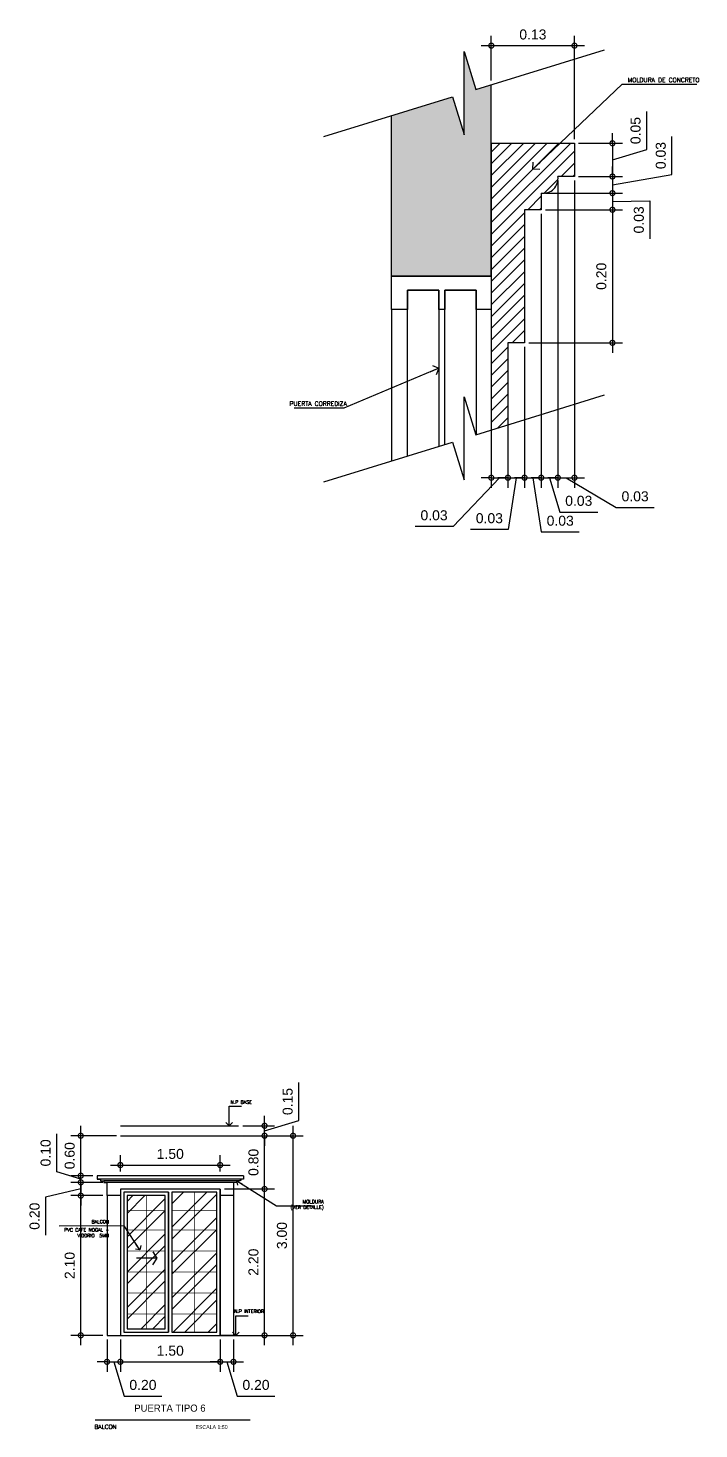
# Model space of a CAD drawing. Header units: inches. Extents: x -370 to 18, y -197 to 199.
# Drawn here: x -218.61 to -208.53, y 52.7 to 73.76 of the extents above; entities that cross this region are included whole.
import ezdxf

# ---------------------------------------------------------------- set-up
doc = ezdxf.new("R2010")
doc.units = ezdxf.units.IN
doc.header["$MEASUREMENT"] = 0
doc.header["$PDMODE"] = 34
doc.header["$PDSIZE"] = 0.2
doc.linetypes.add('DASHED2', pattern=[0.375, 0.25, -0.125])
for name, color, linetype in [('CAJETIN', 5, 'DASHED2'), ('MUEBLES', 7, 'Continuous'), ('Textos', 2, 'Continuous'), ('ventanas', 1, 'Continuous')]:
    doc.layers.add(name, color=color, linetype=linetype)
doc.styles.add('ARIAL', font='arial.ttf', dxfattribs={"height": 0.14})
doc.styles.add('ML', font='ARIALN.TTF')
doc.styles.add('NT_25', font='romans.shx', dxfattribs={"height": 0.0509})
doc.styles.get("Standard").update_dxf_attribs({"font": 'arial.ttf'})
doc.dimstyles.new('DD_20 G', dxfattribs={"dimtxt": 0.08, "dimasz": 0.1, "dimexe": 0.08, "dimexo": 0.04, "dimgap": 0.02, "dimtad": 1, "dimzin": 0, "dimdsep": 46, "dimtxsty": 'ML', "dimblk": 'DOTSMALL', "dimcen": 0.09, "dimdle": 0.08, "dimclrd": 1, "dimclre": 1, "dimclrt": 2, "dimadec": 0, "dimazin": 0, "dimtfac": 1, "dimtofl": 0, "dimtmove": 2, "dimatfit": 3, "dimldrblk": 'OPEN90', "dimfxl": 1, "dimtolj": 1, "dimtzin": 0, "dimarcsym": 0})
doc.dimstyles.new('E100', dxfattribs={"dimtxt": 0.15, "dimasz": 0.15, "dimexe": 0.15, "dimexo": 0.0625, "dimgap": 0.09, "dimtad": 1, "dimzin": 0, "dimdsep": 46, "dimtxsty": 'Standard', "dimblk": 'DOTSMALL', "dimcen": 0.09, "dimdle": 0.15, "dimclrd": 1, "dimclre": 1, "dimclrt": 2, "dimazin": 0, "dimtfac": 1, "dimtofl": 0, "dimtmove": 1, "dimatfit": 1, "dimldrblk": 'OPEN90', "dimfxl": 1, "dimtolj": 1, "dimtzin": 0, "dimarcsym": 0})
pattern_1 = [(45, (-5.07422, -0.17606), (-0.26516504, 0.26516504), []), (45, (-4.89745, -0.17606), (-0.26516504, 0.26516504), [])]

# ---------------------------------------------------------------- blocks, each defined once
blk = doc.blocks.new('_DotSmall')
at = {"color": 0, "linetype": 'ByBlock', "const_width": 0.5}
blk.add_lwpolyline([(-0.0625, 0, 1), (0.0625, 0, 1)], format="xyb", close=True, dxfattribs=at)
blk = doc.blocks.new('*D360')
at = {"color": 1, "lineweight": -2, "transparency": 16777216}
for p, q in [((-215.057, 53.961), (-215.057, 56.461)), ((-215.661, 56.311), (-214.907, 56.311)), ((-215.461, 54.111), (-214.907, 54.111))]:
    blk.add_line(p, q, dxfattribs=at)
at = {"layer": 'DEFPOINTS', "color": 0, "transparency": 16777216}
for p in [(-215.724, 56.311), (-215.057, 56.311), (-215.524, 54.111)]:
    blk.add_point(p, dxfattribs=at)
at = {"color": 1, "lineweight": -2, "transparency": 16777216, "xscale": 0.15, "yscale": 0.15, "zscale": 0.15}
for p, rotation in [((-215.057, 56.311), 90), ((-215.057, 54.111), 270)]:
    blk.add_blockref('_DotSmall', p, dxfattribs=dict(at, rotation=rotation))
at = {"color": 2, "transparency": 16777216, "insert": (-215.223, 55.211), "char_height": 0.15, "attachment_point": 5, "rotation": 90}
blk.add_mtext('\\A1;2.20', dxfattribs=at)
blk = doc.blocks.new('_Open90')
at = {"color": 0, "linetype": 'ByBlock', "lineweight": -2}
for p, q in [((0, 0), (-1, 0)), ((-0.5, 0.5), (0, 0)), ((0, 0), (-0.5, -0.5))]:
    blk.add_line(p, q, dxfattribs=at)
blk = doc.blocks.new('*D361')
at = {"color": 1, "lineweight": -2, "transparency": 16777216}
for p, q in [((-215.385, 57.111), (-214.907, 57.111)), ((-215.057, 56.161), (-215.057, 57.261)), ((-215.661, 56.311), (-214.907, 56.311))]:
    blk.add_line(p, q, dxfattribs=at)
at = {"layer": 'DEFPOINTS', "color": 0, "transparency": 16777216}
for p in [(-215.448, 57.111), (-215.057, 57.111), (-215.724, 56.311)]:
    blk.add_point(p, dxfattribs=at)
at = {"color": 1, "lineweight": -2, "transparency": 16777216, "xscale": 0.15, "yscale": 0.15, "zscale": 0.15}
for p, rotation in [((-215.057, 57.111), 90), ((-215.057, 56.311), 270)]:
    blk.add_blockref('_DotSmall', p, dxfattribs=dict(at, rotation=rotation))
at = {"color": 2, "transparency": 16777216, "insert": (-215.223, 56.711), "char_height": 0.15, "attachment_point": 5, "rotation": 90}
blk.add_mtext('\\A1;0.80', dxfattribs=at)
blk = doc.blocks.new('*D362')
at = {"color": 1, "lineweight": -2, "transparency": 16777216}
for p, q in [((-214.542, 57.34), (-214.542, 57.911)), ((-215.057, 57.261), (-215.057, 57.411)), ((-215.057, 57.186), (-214.542, 57.34)), ((-215.385, 57.261), (-214.907, 57.261)), ((-215.385, 57.111), (-214.907, 57.111)), ((-215.057, 57.111), (-215.057, 57.261)), ((-215.057, 57.111), (-215.057, 56.961))]:
    blk.add_line(p, q, dxfattribs=at)
at = {"layer": 'DEFPOINTS', "color": 0, "transparency": 16777216}
for p in [(-215.448, 57.261), (-215.448, 57.111), (-215.057, 57.261)]:
    blk.add_point(p, dxfattribs=at)
at = {"color": 1, "lineweight": -2, "transparency": 16777216, "xscale": 0.15, "yscale": 0.15, "zscale": 0.15}
for p, rotation in [((-215.057, 57.261), 270), ((-215.057, 57.111), 90)]:
    blk.add_blockref('_DotSmall', p, dxfattribs=dict(at, rotation=rotation))
at = {"color": 2, "transparency": 16777216, "insert": (-214.709, 57.626), "char_height": 0.15, "attachment_point": 5, "rotation": 90}
blk.add_mtext('\\A1;0.15', dxfattribs=at)
blk = doc.blocks.new('*D363')
at = {"color": 1, "lineweight": -2, "transparency": 16777216}
for p, q in [((-215.661, 57.111), (-214.478, 57.111)), ((-214.628, 53.961), (-214.628, 57.261)), ((-215.661, 54.111), (-214.478, 54.111))]:
    blk.add_line(p, q, dxfattribs=at)
at = {"layer": 'DEFPOINTS', "color": 0, "transparency": 16777216}
for p in [(-215.724, 57.111), (-214.628, 57.111), (-215.724, 54.111)]:
    blk.add_point(p, dxfattribs=at)
at = {"color": 1, "lineweight": -2, "transparency": 16777216, "xscale": 0.15, "yscale": 0.15, "zscale": 0.15}
for p, rotation in [((-214.628, 57.111), 90), ((-214.628, 54.111), 270)]:
    blk.add_blockref('_DotSmall', p, dxfattribs=dict(at, rotation=rotation))
at = {"color": 2, "transparency": 16777216, "insert": (-214.795, 55.611), "char_height": 0.15, "attachment_point": 5, "rotation": 90}
blk.add_mtext('\\A1;3.00', dxfattribs=at)
blk = doc.blocks.new('*D364')
at = {"color": 1, "lineweight": -2, "transparency": 16777216}
for p, q in [((-217.819, 53.961), (-217.819, 56.361)), ((-217.486, 56.211), (-217.969, 56.211)), ((-217.486, 54.111), (-217.969, 54.111))]:
    blk.add_line(p, q, dxfattribs=at)
at = {"layer": 'DEFPOINTS', "color": 0, "transparency": 16777216}
for p in [(-217.819, 56.211), (-217.424, 56.211), (-217.424, 54.111)]:
    blk.add_point(p, dxfattribs=at)
at = {"color": 1, "lineweight": -2, "transparency": 16777216, "xscale": 0.15, "yscale": 0.15, "zscale": 0.15}
for p, rotation in [((-217.819, 56.211), 90), ((-217.819, 54.111), 270)]:
    blk.add_blockref('_DotSmall', p, dxfattribs=dict(at, rotation=rotation))
at = {"color": 2, "transparency": 16777216, "insert": (-217.985, 55.161), "char_height": 0.15, "attachment_point": 5, "rotation": 90}
blk.add_mtext('\\A1;2.10', dxfattribs=at)
blk = doc.blocks.new('*D365')
at = {"color": 1, "lineweight": -2, "transparency": 16777216}
for p, q in [((-217.819, 56.411), (-217.819, 56.561)), ((-217.819, 56.311), (-218.347, 56.187)), ((-217.486, 56.411), (-217.969, 56.411)), ((-217.819, 56.211), (-217.819, 56.411)), ((-218.347, 56.187), (-218.347, 55.618)), ((-217.486, 56.211), (-217.969, 56.211)), ((-217.819, 56.211), (-217.819, 56.061))]:
    blk.add_line(p, q, dxfattribs=at)
at = {"layer": 'DEFPOINTS', "color": 0, "transparency": 16777216}
for p in [(-217.819, 56.411), (-217.424, 56.411), (-217.424, 56.211)]:
    blk.add_point(p, dxfattribs=at)
at = {"color": 1, "lineweight": -2, "transparency": 16777216, "xscale": 0.15, "yscale": 0.15, "zscale": 0.15}
for p, rotation in [((-217.819, 56.411), 270), ((-217.819, 56.211), 90)]:
    blk.add_blockref('_DotSmall', p, dxfattribs=dict(at, rotation=rotation))
at = {"color": 2, "transparency": 16777216, "insert": (-218.513, 55.902), "char_height": 0.15, "attachment_point": 5, "rotation": 90}
blk.add_mtext('\\A1;0.20', dxfattribs=at)
blk = doc.blocks.new('*D366')
at = {"color": 1, "lineweight": -2, "transparency": 16777216}
for p, q in [((-218.18, 56.569), (-218.18, 57.138)), ((-217.819, 56.511), (-217.819, 56.661)), ((-217.819, 56.461), (-218.18, 56.569)), ((-217.636, 56.511), (-217.969, 56.511)), ((-217.819, 56.411), (-217.819, 56.511)), ((-217.486, 56.411), (-217.969, 56.411)), ((-217.819, 56.411), (-217.819, 56.261))]:
    blk.add_line(p, q, dxfattribs=at)
at = {"layer": 'DEFPOINTS', "color": 0, "transparency": 16777216}
for p in [(-217.819, 56.511), (-217.574, 56.511), (-217.424, 56.411)]:
    blk.add_point(p, dxfattribs=at)
at = {"color": 1, "lineweight": -2, "transparency": 16777216, "xscale": 0.15, "yscale": 0.15, "zscale": 0.15}
for p, rotation in [((-217.819, 56.511), 270), ((-217.819, 56.411), 90)]:
    blk.add_blockref('_DotSmall', p, dxfattribs=dict(at, rotation=rotation))
at = {"color": 2, "transparency": 16777216, "insert": (-218.347, 56.854), "char_height": 0.15, "attachment_point": 5, "rotation": 90}
blk.add_mtext('\\A1;0.10', dxfattribs=at)
blk = doc.blocks.new('*D367')
at = {"color": 1, "lineweight": -2, "transparency": 16777216}
for p, q in [((-217.284, 57.111), (-217.969, 57.111)), ((-217.819, 56.361), (-217.819, 57.261)), ((-217.636, 56.511), (-217.969, 56.511))]:
    blk.add_line(p, q, dxfattribs=at)
at = {"layer": 'DEFPOINTS', "color": 0, "transparency": 16777216}
for p in [(-217.819, 57.111), (-217.222, 57.111), (-217.574, 56.511)]:
    blk.add_point(p, dxfattribs=at)
at = {"color": 1, "lineweight": -2, "transparency": 16777216, "xscale": 0.15, "yscale": 0.15, "zscale": 0.15}
for p, rotation in [((-217.819, 57.111), 90), ((-217.819, 56.511), 270)]:
    blk.add_blockref('_DotSmall', p, dxfattribs=dict(at, rotation=rotation))
at = {"color": 2, "transparency": 16777216, "insert": (-217.985, 56.811), "char_height": 0.15, "attachment_point": 5, "rotation": 90}
blk.add_mtext('\\A1;0.60', dxfattribs=at)
blk = doc.blocks.new('*D370')
at = {"color": 1, "lineweight": -2, "transparency": 16777216}
for p, q in [((-217.424, 54.048), (-217.424, 53.563)), ((-217.224, 54.048), (-217.224, 53.563)), ((-217.424, 53.713), (-217.574, 53.713)), ((-217.424, 53.713), (-217.224, 53.713)), ((-217.324, 53.713), (-217.169, 53.198)), ((-217.224, 53.713), (-217.074, 53.713)), ((-217.169, 53.198), (-216.6, 53.198))]:
    blk.add_line(p, q, dxfattribs=at)
at = {"layer": 'DEFPOINTS', "color": 0, "transparency": 16777216}
for p in [(-217.424, 54.111), (-217.224, 54.111), (-217.224, 53.713)]:
    blk.add_point(p, dxfattribs=at)
at = {"color": 1, "lineweight": -2, "transparency": 16777216, "xscale": 0.15, "yscale": 0.15, "zscale": 0.15}
blk.add_blockref('_DotSmall', (-217.424, 53.713), dxfattribs=at)
at = {"color": 1, "lineweight": -2, "transparency": 16777216, "xscale": 0.15, "yscale": 0.15, "zscale": 0.15, "rotation": 180}
blk.add_blockref('_DotSmall', (-217.224, 53.713), dxfattribs=at)
at = {"color": 2, "transparency": 16777216, "insert": (-216.885, 53.365), "char_height": 0.15, "attachment_point": 5}
blk.add_mtext('\\A1;0.20', dxfattribs=at)
blk = doc.blocks.new('*D371')
at = {"color": 1, "lineweight": -2, "transparency": 16777216}
for p, q in [((-217.224, 54.048), (-217.224, 53.563)), ((-215.724, 54.048), (-215.724, 53.563)), ((-217.374, 53.713), (-215.574, 53.713))]:
    blk.add_line(p, q, dxfattribs=at)
at = {"layer": 'DEFPOINTS', "color": 0, "transparency": 16777216}
for p in [(-217.224, 54.111), (-215.724, 54.111), (-215.724, 53.713)]:
    blk.add_point(p, dxfattribs=at)
at = {"color": 1, "lineweight": -2, "transparency": 16777216, "xscale": 0.15, "yscale": 0.15, "zscale": 0.15, "rotation": 180}
blk.add_blockref('_DotSmall', (-217.224, 53.713), dxfattribs=at)
at = {"color": 1, "lineweight": -2, "transparency": 16777216, "xscale": 0.15, "yscale": 0.15, "zscale": 0.15}
blk.add_blockref('_DotSmall', (-215.724, 53.713), dxfattribs=at)
at = {"color": 2, "transparency": 16777216, "insert": (-216.474, 53.879), "char_height": 0.15, "attachment_point": 5}
blk.add_mtext('\\A1;1.50', dxfattribs=at)
blk = doc.blocks.new('*D372')
at = {"color": 1, "lineweight": -2, "transparency": 16777216}
for p, q in [((-215.724, 54.048), (-215.724, 53.563)), ((-215.524, 54.048), (-215.524, 53.563)), ((-215.724, 53.713), (-215.874, 53.713)), ((-215.724, 53.713), (-215.524, 53.713)), ((-215.624, 53.713), (-215.469, 53.198)), ((-215.524, 53.713), (-215.374, 53.713)), ((-215.469, 53.198), (-214.9, 53.198))]:
    blk.add_line(p, q, dxfattribs=at)
at = {"layer": 'DEFPOINTS', "color": 0, "transparency": 16777216}
for p in [(-215.724, 54.111), (-215.524, 54.111), (-215.524, 53.713)]:
    blk.add_point(p, dxfattribs=at)
at = {"color": 1, "lineweight": -2, "transparency": 16777216, "xscale": 0.15, "yscale": 0.15, "zscale": 0.15}
blk.add_blockref('_DotSmall', (-215.724, 53.713), dxfattribs=at)
at = {"color": 1, "lineweight": -2, "transparency": 16777216, "xscale": 0.15, "yscale": 0.15, "zscale": 0.15, "rotation": 180}
blk.add_blockref('_DotSmall', (-215.524, 53.713), dxfattribs=at)
at = {"color": 2, "transparency": 16777216, "insert": (-215.185, 53.365), "char_height": 0.15, "attachment_point": 5}
blk.add_mtext('\\A1;0.20', dxfattribs=at)
blk = doc.blocks.new('*D373')
at = {"color": 1, "lineweight": -2, "transparency": 16777216}
for p, q in [((-217.374, 56.671), (-215.574, 56.671)), ((-217.224, 56.573), (-217.224, 56.821)), ((-215.724, 56.573), (-215.724, 56.821))]:
    blk.add_line(p, q, dxfattribs=at)
at = {"layer": 'DEFPOINTS', "color": 0, "transparency": 16777216}
for p in [(-215.724, 56.671), (-217.224, 56.511), (-215.724, 56.511)]:
    blk.add_point(p, dxfattribs=at)
at = {"color": 1, "lineweight": -2, "transparency": 16777216, "xscale": 0.15, "yscale": 0.15, "zscale": 0.15, "rotation": 180}
blk.add_blockref('_DotSmall', (-217.224, 56.671), dxfattribs=at)
at = {"color": 1, "lineweight": -2, "transparency": 16777216, "xscale": 0.15, "yscale": 0.15, "zscale": 0.15}
blk.add_blockref('_DotSmall', (-215.724, 56.671), dxfattribs=at)
at = {"color": 2, "transparency": 16777216, "insert": (-216.474, 56.837), "char_height": 0.15, "attachment_point": 5}
blk.add_mtext('\\A1;1.50', dxfattribs=at)
blk = doc.blocks.new('*D374')
at = {"color": 1, "lineweight": -2, "transparency": 16777216}
for p, q in [((-209.313, 71.935), (-209.313, 72.506)), ((-210.336, 72.03), (-209.678, 72.03)), ((-209.828, 72.03), (-209.828, 72.18)), ((-209.828, 72.03), (-209.828, 71.53)), ((-209.828, 71.78), (-209.313, 71.935)), ((-210.336, 71.53), (-209.678, 71.53)), ((-209.828, 71.53), (-209.828, 71.38))]:
    blk.add_line(p, q, dxfattribs=at)
at = {"layer": 'DEFPOINTS', "color": 0, "transparency": 16777216}
for p in [(-210.399, 72.03), (-210.399, 71.53), (-209.828, 71.53)]:
    blk.add_point(p, dxfattribs=at)
at = {"color": 1, "lineweight": -2, "transparency": 16777216, "xscale": 0.15, "yscale": 0.15, "zscale": 0.15}
for p, rotation in [((-209.828, 72.03), 270), ((-209.828, 71.53), 90)]:
    blk.add_blockref('_DotSmall', p, dxfattribs=dict(at, rotation=rotation))
at = {"color": 2, "transparency": 16777216, "insert": (-209.48, 72.22), "char_height": 0.15, "attachment_point": 5, "rotation": 90}
blk.add_mtext('\\A1;0.05', dxfattribs=at)
blk = doc.blocks.new('*D375')
at = {"color": 1, "lineweight": -2, "transparency": 16777216}
for p, q in [((-208.934, 71.56), (-208.934, 72.129)), ((-209.828, 71.53), (-209.828, 71.68)), ((-210.336, 71.53), (-209.678, 71.53)), ((-209.828, 71.405), (-208.934, 71.56)), ((-209.828, 71.53), (-209.828, 71.28)), ((-210.836, 71.28), (-209.678, 71.28)), ((-209.828, 71.28), (-209.828, 71.13))]:
    blk.add_line(p, q, dxfattribs=at)
at = {"layer": 'DEFPOINTS', "color": 0, "transparency": 16777216}
for p in [(-210.399, 71.53), (-210.899, 71.28), (-209.828, 71.28)]:
    blk.add_point(p, dxfattribs=at)
at = {"color": 1, "lineweight": -2, "transparency": 16777216, "xscale": 0.15, "yscale": 0.15, "zscale": 0.15}
for p, rotation in [((-209.828, 71.53), 270), ((-209.828, 71.28), 90)]:
    blk.add_blockref('_DotSmall', p, dxfattribs=dict(at, rotation=rotation))
at = {"color": 2, "transparency": 16777216, "insert": (-209.101, 71.845), "char_height": 0.15, "attachment_point": 5, "rotation": 90}
blk.add_mtext('\\A1;0.03', dxfattribs=at)
blk = doc.blocks.new('*D376')
at = {"color": 1, "lineweight": -2, "transparency": 16777216}
for p, q in [((-209.828, 71.43), (-209.828, 70.88)), ((-210.836, 71.28), (-209.678, 71.28)), ((-210.836, 71.03), (-209.678, 71.03)), ((-209.828, 71.155), (-209.264, 71.163)), ((-209.264, 71.163), (-209.264, 70.594))]:
    blk.add_line(p, q, dxfattribs=at)
at = {"layer": 'DEFPOINTS', "color": 0, "transparency": 16777216}
for p in [(-210.899, 71.28), (-210.899, 71.03), (-209.828, 71.03)]:
    blk.add_point(p, dxfattribs=at)
at = {"color": 1, "lineweight": -2, "transparency": 16777216, "xscale": 0.15, "yscale": 0.15, "zscale": 0.15}
for p, rotation in [((-209.828, 71.28), 90), ((-209.828, 71.03), 270)]:
    blk.add_blockref('_DotSmall', p, dxfattribs=dict(at, rotation=rotation))
at = {"color": 2, "transparency": 16777216, "insert": (-209.431, 70.878), "char_height": 0.15, "attachment_point": 5, "rotation": 90}
blk.add_mtext('\\A1;0.03', dxfattribs=at)
blk = doc.blocks.new('*D377')
at = {"color": 1, "lineweight": -2, "transparency": 16777216}
for p, q in [((-209.828, 71.18), (-209.828, 68.88)), ((-210.836, 71.03), (-209.678, 71.03)), ((-211.086, 69.03), (-209.678, 69.03))]:
    blk.add_line(p, q, dxfattribs=at)
at = {"layer": 'DEFPOINTS', "color": 0, "transparency": 16777216}
for p in [(-210.899, 71.03), (-211.149, 69.03), (-209.828, 69.03)]:
    blk.add_point(p, dxfattribs=at)
at = {"color": 1, "lineweight": -2, "transparency": 16777216, "xscale": 0.15, "yscale": 0.15, "zscale": 0.15}
for p, rotation in [((-209.828, 71.03), 90), ((-209.828, 69.03), 270)]:
    blk.add_blockref('_DotSmall', p, dxfattribs=dict(at, rotation=rotation))
at = {"color": 2, "transparency": 16777216, "insert": (-209.995, 70.03), "char_height": 0.15, "attachment_point": 5, "rotation": 90}
blk.add_mtext('\\A1;0.20', dxfattribs=at)
blk = doc.blocks.new('*D378')
at = {"color": 1, "lineweight": -2, "transparency": 16777216}
for p, q in [((-211.799, 73.497), (-210.249, 73.497)), ((-211.649, 72.972), (-211.649, 73.647)), ((-210.399, 72.093), (-210.399, 73.647))]:
    blk.add_line(p, q, dxfattribs=at)
at = {"layer": 'DEFPOINTS', "color": 0, "transparency": 16777216}
for p in [(-210.399, 73.497), (-211.649, 72.91), (-210.399, 72.03)]:
    blk.add_point(p, dxfattribs=at)
at = {"color": 1, "lineweight": -2, "transparency": 16777216, "xscale": 0.15, "yscale": 0.15, "zscale": 0.15, "rotation": 180}
blk.add_blockref('_DotSmall', (-211.649, 73.497), dxfattribs=at)
at = {"color": 1, "lineweight": -2, "transparency": 16777216, "xscale": 0.15, "yscale": 0.15, "zscale": 0.15}
blk.add_blockref('_DotSmall', (-210.399, 73.497), dxfattribs=at)
at = {"color": 2, "transparency": 16777216, "insert": (-211.024, 73.664), "char_height": 0.15, "attachment_point": 5}
blk.add_mtext('\\A1;0.13', dxfattribs=at)
blk = doc.blocks.new('*D379')
at = {"color": 1, "lineweight": -2, "transparency": 16777216}
for p, q in [((-211.649, 68.368), (-211.649, 66.852)), ((-211.399, 68.368), (-211.399, 66.852)), ((-211.524, 67.002), (-212.224, 66.27)), ((-211.649, 67.002), (-211.799, 67.002)), ((-211.649, 67.002), (-211.399, 67.002)), ((-211.399, 67.002), (-211.249, 67.002)), ((-212.224, 66.27), (-212.794, 66.27))]:
    blk.add_line(p, q, dxfattribs=at)
at = {"layer": 'DEFPOINTS', "color": 0, "transparency": 16777216}
for p in [(-211.649, 68.43), (-211.399, 68.43), (-211.399, 67.002)]:
    blk.add_point(p, dxfattribs=at)
at = {"color": 1, "lineweight": -2, "transparency": 16777216, "xscale": 0.15, "yscale": 0.15, "zscale": 0.15}
blk.add_blockref('_DotSmall', (-211.649, 67.002), dxfattribs=at)
at = {"color": 1, "lineweight": -2, "transparency": 16777216, "xscale": 0.15, "yscale": 0.15, "zscale": 0.15, "rotation": 180}
blk.add_blockref('_DotSmall', (-211.399, 67.002), dxfattribs=at)
at = {"color": 2, "transparency": 16777216, "insert": (-212.509, 66.437), "char_height": 0.15, "attachment_point": 5}
blk.add_mtext('\\A1;0.03', dxfattribs=at)
blk = doc.blocks.new('*D380')
at = {"color": 1, "lineweight": -2, "transparency": 16777216}
for p, q in [((-211.149, 68.968), (-211.149, 66.852)), ((-211.399, 68.368), (-211.399, 66.852)), ((-211.399, 67.002), (-211.549, 67.002)), ((-211.399, 67.002), (-211.149, 67.002)), ((-211.274, 67.002), (-211.393, 66.226)), ((-211.149, 67.002), (-210.999, 67.002)), ((-211.393, 66.226), (-211.962, 66.226))]:
    blk.add_line(p, q, dxfattribs=at)
at = {"layer": 'DEFPOINTS', "color": 0, "transparency": 16777216}
for p in [(-211.149, 69.03), (-211.399, 68.43), (-211.149, 67.002)]:
    blk.add_point(p, dxfattribs=at)
at = {"color": 1, "lineweight": -2, "transparency": 16777216, "xscale": 0.15, "yscale": 0.15, "zscale": 0.15}
blk.add_blockref('_DotSmall', (-211.399, 67.002), dxfattribs=at)
at = {"color": 1, "lineweight": -2, "transparency": 16777216, "xscale": 0.15, "yscale": 0.15, "zscale": 0.15, "rotation": 180}
blk.add_blockref('_DotSmall', (-211.149, 67.002), dxfattribs=at)
at = {"color": 2, "transparency": 16777216, "insert": (-211.678, 66.393), "char_height": 0.15, "attachment_point": 5}
blk.add_mtext('\\A1;0.03', dxfattribs=at)
blk = doc.blocks.new('*D381')
at = {"color": 1, "lineweight": -2, "transparency": 16777216}
for p, q in [((-210.899, 70.968), (-210.899, 66.852)), ((-211.149, 68.968), (-211.149, 66.852)), ((-211.149, 67.002), (-211.299, 67.002)), ((-211.149, 67.002), (-210.899, 67.002)), ((-211.024, 67.002), (-210.898, 66.189)), ((-210.899, 67.002), (-210.749, 67.002)), ((-210.898, 66.189), (-210.328, 66.189))]:
    blk.add_line(p, q, dxfattribs=at)
at = {"layer": 'DEFPOINTS', "color": 0, "transparency": 16777216}
for p in [(-210.899, 71.03), (-211.149, 69.03), (-210.899, 67.002)]:
    blk.add_point(p, dxfattribs=at)
at = {"color": 1, "lineweight": -2, "transparency": 16777216, "xscale": 0.15, "yscale": 0.15, "zscale": 0.15}
blk.add_blockref('_DotSmall', (-211.149, 67.002), dxfattribs=at)
at = {"color": 1, "lineweight": -2, "transparency": 16777216, "xscale": 0.15, "yscale": 0.15, "zscale": 0.15, "rotation": 180}
blk.add_blockref('_DotSmall', (-210.899, 67.002), dxfattribs=at)
at = {"color": 2, "transparency": 16777216, "insert": (-210.613, 66.355), "char_height": 0.15, "attachment_point": 5}
blk.add_mtext('\\A1;0.03', dxfattribs=at)
blk = doc.blocks.new('*D382')
at = {"color": 1, "lineweight": -2, "transparency": 16777216}
for p, q in [((-210.649, 71.468), (-210.649, 66.852)), ((-210.899, 70.968), (-210.899, 66.852)), ((-210.899, 67.002), (-211.049, 67.002)), ((-210.899, 67.002), (-210.649, 67.002)), ((-210.774, 67.002), (-210.619, 66.487)), ((-210.649, 67.002), (-210.499, 67.002)), ((-210.619, 66.487), (-210.049, 66.487))]:
    blk.add_line(p, q, dxfattribs=at)
at = {"layer": 'DEFPOINTS', "color": 0, "transparency": 16777216}
for p in [(-210.649, 71.53), (-210.899, 71.03), (-210.649, 67.002)]:
    blk.add_point(p, dxfattribs=at)
at = {"color": 1, "lineweight": -2, "transparency": 16777216, "xscale": 0.15, "yscale": 0.15, "zscale": 0.15}
blk.add_blockref('_DotSmall', (-210.899, 67.002), dxfattribs=at)
at = {"color": 1, "lineweight": -2, "transparency": 16777216, "xscale": 0.15, "yscale": 0.15, "zscale": 0.15, "rotation": 180}
blk.add_blockref('_DotSmall', (-210.649, 67.002), dxfattribs=at)
at = {"color": 2, "transparency": 16777216, "insert": (-210.334, 66.654), "char_height": 0.15, "attachment_point": 5}
blk.add_mtext('\\A1;0.03', dxfattribs=at)
blk = doc.blocks.new('*D383')
at = {"color": 1, "lineweight": -2, "transparency": 16777216}
for p, q in [((-210.649, 71.468), (-210.649, 66.852)), ((-210.399, 71.468), (-210.399, 66.852)), ((-210.649, 67.002), (-210.799, 67.002)), ((-210.649, 67.002), (-210.399, 67.002)), ((-210.524, 67.002), (-209.771, 66.555)), ((-210.399, 67.002), (-210.249, 67.002)), ((-209.771, 66.555), (-209.202, 66.555))]:
    blk.add_line(p, q, dxfattribs=at)
at = {"layer": 'DEFPOINTS', "color": 0, "transparency": 16777216}
for p in [(-210.649, 71.53), (-210.399, 71.53), (-210.399, 67.002)]:
    blk.add_point(p, dxfattribs=at)
at = {"color": 1, "lineweight": -2, "transparency": 16777216, "xscale": 0.15, "yscale": 0.15, "zscale": 0.15}
blk.add_blockref('_DotSmall', (-210.649, 67.002), dxfattribs=at)
at = {"color": 1, "lineweight": -2, "transparency": 16777216, "xscale": 0.15, "yscale": 0.15, "zscale": 0.15, "rotation": 180}
blk.add_blockref('_DotSmall', (-210.399, 67.002), dxfattribs=at)
at = {"color": 2, "transparency": 16777216, "insert": (-209.487, 66.722), "char_height": 0.15, "attachment_point": 5}
blk.add_mtext('\\A1;0.03', dxfattribs=at)

msp = doc.modelspace()

# ---------------------------------------------------------------- hatches: boundary and pattern name
h = msp.add_hatch(color=2)
h.dxf.hatch_style = 1
h.paths.add_polyline_path([(-213.14853, 70.03036), (-211.64853, 70.03036), (-211.64853, 72.03036), (-211.64853, 72.90975), (-211.87953, 72.83816), (-212.05822, 73.40681), (-212.05822, 72.17071), (-212.23349, 72.72846), (-213.14853, 72.44488)])
h = msp.add_hatch()
h.set_pattern_fill('ANSI31', color=8)
h.set_pattern_definition([(45, (4.07081, 5.48089), (-0.08838835, 0.08838835), [])])
h.paths.add_polyline_path([(-210.89853, 71.28036, 0.5), (-210.64853, 71.53036), (-210.39853, 71.53036), (-210.39853, 72.03036), (-211.64853, 72.03036), (-211.64853, 70.03036), (-211.64853, 69.53036), (-211.64853, 67.72042), (-211.39853, 67.7979), (-211.39853, 69.03036), (-211.14853, 69.03036), (-211.14853, 71.03036), (-210.89853, 71.03036)])
at = {"transparency": 33554610}
h = msp.add_hatch(dxfattribs=at)
h.set_pattern_fill('ANSI32', color=8)
h.set_pattern_definition(pattern_1)
h.paths.add_polyline_path([(-216.44859, 54.16073), (-215.77359, 54.16073), (-215.77359, 56.26073), (-216.44859, 56.26073)])
h = msp.add_hatch(dxfattribs=at)
h.set_pattern_fill('ANSI32', color=8)
h.set_pattern_definition(pattern_1)
h.paths.add_polyline_path([(-216.54859, 54.21073), (-216.54859, 56.21073), (-217.12359, 56.21073), (-217.12359, 54.21073)])

# ---------------------------------------------------------------- linework, layer by layer
at = {"color": 8}
for p, q in [((-212.05822, 72.15875), (-212.05822, 73.40681)), ((-212.05822, 73.40681), (-211.87953, 72.83816)), ((-211.87953, 72.83816), (-209.94932, 73.43636)), ((-214.16713, 72.1292), (-212.23349, 72.72846)), ((-212.23349, 72.72846), (-212.0548, 72.15981)), ((-211.87953, 67.64883), (-209.94932, 68.24703)), ((-212.05822, 66.96941), (-212.05822, 68.21748)), ((-212.05822, 68.21748), (-211.87953, 67.64883)), ((-214.16713, 66.93986), (-212.23349, 67.53913)), ((-212.23349, 67.53913), (-212.0548, 66.97047)), ((-217.22166, 57.11073), (-215.4478, 57.11073)), ((-215.72359, 54.11073), (-215.25338, 54.11073))]:
    msp.add_line(p, q, dxfattribs=at)
for p, q in [((-211.64853, 72.03036), (-211.64853, 72.90975)), ((-211.64853, 70.03036), (-213.14853, 70.03036)), ((-212.91046, 69.53036), (-213.14853, 69.53036)), ((-212.34921, 69.53036), (-212.43536, 69.53036)), ((-211.64853, 69.53036), (-211.87411, 69.53036)), ((-217.22359, 56.31073), (-217.22359, 54.11073))]:
    msp.add_line(p, q)
at = {"color": 2}
for p, q in [((-213.14853, 70.03036), (-213.14853, 72.44488)), ((-211.64853, 70.03036), (-211.64853, 72.03036)), ((-211.64853, 72.03036), (-211.64853, 70.03036)), ((-216.49859, 56.26073), (-216.49859, 54.16073)), ((-215.72359, 56.31073), (-215.72359, 54.11073)), ((-215.52359, 56.41073), (-215.52359, 56.31073)), ((-215.52359, 56.21073), (-215.72359, 56.21073)), ((-217.60271, 52.84335), (-215.27351, 52.843))]:
    msp.add_line(p, q, dxfattribs=at)
at = {"color": 4}
for p, q in [((-211.64853, 72.03036), (-210.39853, 72.03036)), ((-210.39853, 72.03036), (-210.39853, 71.53036)), ((-210.39853, 71.53036), (-210.64853, 71.53036)), ((-210.89853, 71.28036), (-210.89853, 71.03036)), ((-210.89853, 71.03036), (-211.14853, 71.03036)), ((-211.14853, 71.03036), (-211.14853, 69.03036)), ((-211.39853, 69.03036), (-211.39853, 67.7979)), ((-211.14853, 69.03036), (-211.39853, 69.03036)), ((-217.22166, 57.26073), (-215.4478, 57.26073))]:
    msp.add_line(p, q, dxfattribs=at)
at = {"color": 1}
for p, q in [((-213.14853, 69.53036), (-213.14853, 67.25554)), ((-211.64853, 69.53036), (-211.64853, 67.72042)), ((-217.42359, 56.21073), (-217.42359, 54.11073)), ((-215.52359, 56.21073), (-215.52359, 54.11073)), ((-217.42359, 54.11073), (-217.22359, 54.11073)), ((-215.52359, 54.11073), (-215.72359, 54.11073))]:
    msp.add_line(p, q, dxfattribs=at)
at = {"color": 3}
for p, q in [((-215.37359, 56.51073), (-217.57359, 56.51073)), ((-217.57359, 56.51073), (-217.57359, 56.46073)), ((-215.37359, 56.46073), (-217.57359, 56.46073)), ((-217.57359, 56.46073), (-217.52359, 56.46073)), ((-217.52359, 56.46073), (-217.52359, 56.43573)), ((-215.52359, 56.51073), (-217.31199, 56.51073)), ((-215.37359, 56.46073), (-215.42359, 56.46073)), ((-215.42359, 56.46073), (-215.42359, 56.43573)), ((-215.37359, 56.51073), (-215.37359, 56.46073)), ((-217.52359, 56.43573), (-217.47359, 56.43573)), ((-215.47359, 56.43573), (-217.47359, 56.43573)), ((-217.47359, 56.43573), (-217.47359, 56.41073)), ((-215.52359, 56.41073), (-217.47359, 56.41073)), ((-217.47359, 56.41073), (-217.42359, 56.41073)), ((-215.47359, 56.41073), (-215.52359, 56.41073)), ((-215.42359, 56.43573), (-215.47359, 56.43573)), ((-215.47359, 56.43573), (-215.47359, 56.41073))]:
    msp.add_line(p, q, dxfattribs=at)
at = {"color": 5}
msp.add_lwpolyline([(-213.14853, 70.03036), (-211.64853, 70.03036), (-211.64853, 69.53036), (-211.87411, 69.53036), (-211.87411, 69.82131), (-212.34921, 69.82131), (-212.34921, 69.53036), (-212.43536, 69.53036), (-212.43536, 69.82131), (-212.91046, 69.82131), (-212.91046, 69.53036), (-213.14853, 69.53036), (-213.14853, 70.03036)], dxfattribs=at)
at = {"color": 4}
for points in [[(-212.91046, 67.32932), (-212.91046, 69.82131), (-212.43536, 69.82131), (-212.43536, 67.47657)], [(-212.34921, 67.50326), (-212.34921, 69.82131), (-211.87411, 69.82131), (-211.87411, 67.65051)]]:
    msp.add_lwpolyline(points, dxfattribs=at)
at = {"color": 2}
for points in [[(-215.72359, 54.11073), (-215.72359, 56.31073), (-217.22359, 56.31073), (-217.22359, 54.11073), (-215.72359, 54.11073)], [(-216.44859, 54.16073), (-215.77359, 54.16073), (-215.77359, 56.26073), (-216.44859, 56.26073), (-216.44859, 54.16073)], [(-216.95395, 54.16073), (-216.86199, 54.16073)], [(-216.95395, 54.16073), (-216.86199, 54.16073)], [(-216.16381, 54.16073), (-216.06199, 54.16073)]]:
    msp.add_lwpolyline(points, dxfattribs=at)
for points in [[(-216.49859, 54.16073), (-216.49859, 56.26073), (-217.17359, 56.26073), (-217.17359, 54.16073)], [(-216.54859, 54.21073), (-216.54859, 56.21073), (-217.12359, 56.21073), (-217.12359, 54.21073)]]:
    msp.add_lwpolyline(points, close=True, dxfattribs=at)
at = {"color": 1}
for points in [[(-216.67584, 55.27358), (-216.98385, 55.27358)], [(-216.73844, 55.36611), (-216.67584, 55.27358), (-216.74095, 55.16855)]]:
    msp.add_lwpolyline(points, dxfattribs=at)
at = {"color": 4}
msp.add_arc((-210.86728, 71.49911), 0.22097, 261.869898, 8.130102, dxfattribs=at)
at = {"layer": 'MUEBLES', "color": 3}
msp.add_lwpolyline([(-215.52359, 56.41073), (-215.52359, 56.21073), (-215.72359, 56.21073), (-215.72359, 56.31073), (-216.72359, 56.31073), (-216.72359, 56.31073), (-216.92359, 56.31073), (-216.92359, 56.31073), (-217.22359, 56.31073), (-217.22359, 56.21073), (-217.42359, 56.21073), (-217.42359, 56.41073)], dxfattribs=at)
at = {"layer": 'MUEBLES', "const_width": 0.01}
for points in [[(-216.11109, 56.26073), (-216.11109, 54.16073)], [(-216.83609, 56.21073), (-216.83609, 54.21073)], [(-216.54859, 55.98308), (-217.12359, 55.98308)], [(-215.77359, 55.98308), (-216.44859, 55.98308)], [(-216.54859, 55.69679), (-217.12359, 55.69679)], [(-215.77359, 55.69679), (-216.44859, 55.69679)], [(-216.54859, 55.38088), (-217.12359, 55.38088)], [(-215.77359, 55.38088), (-216.44859, 55.38088)], [(-216.54859, 55.06498), (-217.12359, 55.06498)], [(-215.77359, 55.06498), (-216.44859, 55.06498)], [(-216.54859, 54.74907), (-217.12359, 54.74907)], [(-215.77359, 54.74907), (-216.44859, 54.74907)], [(-216.54859, 54.43317), (-217.12359, 54.43317)], [(-215.77359, 54.43317), (-216.44859, 54.43317)]]:
    msp.add_lwpolyline(points, dxfattribs=at)

# ---------------------------------------------------------------- texts
at = {"layer": 'CAJETIN', "color": 1, "insert": (-216.47926, 53.01625), "char_height": 0.1068674, "attachment_point": 5, "style": 'ARIAL'}
msp.add_mtext('{\\fBankGothic Lt BT|b0|i0|c0|p34;\\C3;PUERTA TIPO 6}', dxfattribs=at)
at = {"layer": 'CAJETIN', "color": 2, "insert": (-216.09585, 52.76112), "char_height": 0.0567635, "width": 3.5512359, "attachment_point": 1, "style": 'ARIAL'}
msp.add_mtext('{\\fBankGothic Lt BT|b0|i0|c0|p34;ESCALA 1:50}', dxfattribs=at)
at = {"layer": 'Textos', "color": 1, "style": 'NT_25'}
msp.add_text('BALCON', height=0.06394, dxfattribs=at).set_placement((-217.61246, 52.70388))
at = {"layer": 'ventanas', "color": 3, "attachment_point": 3, "style": 'NT_25'}
for s, insert, char_height, width in [('MOLDURA DE CONCRETO', (-208.51905, 73.01395), 0.06617, 1.3150032), ('PUERTA CORREDIZA', (-213.81884, 68.14899), 0.06617, 1.3150032), ('N.P BASE', (-215.24668, 57.64348), 0.0509, 1.0115409), ('MOLDURA \\P(VER DETALLE)', (-214.16715, 56.14612), 0.0509, 1.0115409), ('BALCON', (-217.39173, 55.8444), 0.0509, 1.0115409), ('PVC CAFE NOGAL + VIDDRIO  5MM', (-217.39173, 55.72122), 0.0509, 1.0115409), ('N.P INTERIOR', (-215.06528, 54.49834), 0.0509, 1.0115409)]:
    msp.add_mtext(s, dxfattribs=dict(at, insert=insert, char_height=char_height, width=width))

# ---------------------------------------------------------------- dimensions: what is measured, and where the dimension line sits
for base, p1, p2, picture, middle in [((-210.3985301975, 73.4969144456), (-211.6485301975, 72.9097502943), (-210.3985301975, 72.0303571747), '*D378', (-211.0235301975, 73.6635515534)), ((-210.6485301975, 67.0019200292), (-210.8985301975, 71.0303571747), (-210.6485301975, 71.5303571747), '*D382', (-210.5290568005, 66.6536458137))]:
    dim = msp.add_linear_dim(base=base, p1=p1, p2=p2, dimstyle='E100', override={"dimlfac": 0.1})
    dim.commit()
    dim.dimension.update_dxf_attribs({"geometry": picture, "text_midpoint": middle})
for base, p1, p2, picture, middle in [((-209.82793, 71.53036), (-210.39853, 72.03036), (-210.39853, 71.53036), '*D374', (-209.47976, 72.02478)), ((-209.82793, 69.03036), (-210.89853, 71.03036), (-211.14853, 69.03036), '*D377', (-209.99452, 70.03036))]:
    dim = msp.add_linear_dim(base=base, p1=p1, p2=p2, angle=90, dimstyle='E100', override={"dimlfac": 0.1})
    dim.commit()
    dim.dimension.update_dxf_attribs({"geometry": picture, "text_midpoint": middle})
for base, p1, p2, picture, middle in [((-209.8279325996, 71.2803571747), (-210.3985301975, 71.5303571747), (-210.8985301975, 71.2803571747), '*D375', (-208.9340522805, 71.6497845281)), ((-209.8279325996, 71.0303571747), (-210.8985301975, 71.2803571747), (-210.8985301975, 71.0303571747), '*D376', (-209.2643954469, 71.0733100277))]:
    dim = msp.add_linear_dim(base=base, p1=p1, p2=p2, angle=90, dimstyle='E100', override={"dimlfac": 0.1})
    dim.commit()
    dim.dimension.update_dxf_attribs({"geometry": picture, "text_midpoint": middle, "dimtype": 160})
for base, p1, p2, picture, middle in [((-210.3985301975, 67.0019200292), (-210.6485301975, 71.5303571747), (-210.3985301975, 71.5303571747), '*D383', (-209.6814873418, 66.5551223096)), ((-210.8985301975, 67.0019200292), (-211.1485301975, 69.0303571747), (-210.8985301975, 71.0303571747), '*D381', (-210.8078316458, 66.1887292208)), ((-211.1485301975, 67.0019200292), (-211.3985301975, 68.4302969554), (-211.1485301975, 69.0303571747), '*D380', (-211.4828136298, 66.2262048009)), ((-211.3985301975, 67.0019200292), (-211.6485301975, 68.4302969554), (-211.3985301975, 68.4302969554), '*D379', (-212.3143044243, 66.2704513026))]:
    dim = msp.add_linear_dim(base=base, p1=p1, p2=p2, dimstyle='E100', override={"dimlfac": 0.1})
    dim.commit()
    dim.dimension.update_dxf_attribs({"geometry": picture, "text_midpoint": middle, "dimtype": 160})
for base, p1, p2, picture, middle in [((-215.05689, 57.26073), (-215.4478, 57.11073), (-215.4478, 57.26073), '*D362', (-214.70872, 57.43015)), ((-217.81863, 56.51073), (-217.42359, 56.41073), (-217.57359, 56.51073), '*D366', (-218.3468, 56.6592)), ((-217.81863, 57.11073), (-217.57359, 56.51073), (-217.22166, 57.11073), '*D367', (-217.98522, 56.81073)), ((-215.05689, 57.11073), (-215.72359, 56.31073), (-215.4478, 57.11073), '*D361', (-215.22348, 56.71073)), ((-214.62833, 57.11073), (-215.72359, 54.11073), (-215.72359, 57.11073), '*D363', (-214.79497, 55.61073)), ((-215.05689, 56.31073), (-215.52359, 54.11073), (-215.72359, 56.31073), '*D360', (-215.22348, 55.21073)), ((-217.81863, 56.21073), (-217.42359, 54.11073), (-217.42359, 56.21073), '*D364', (-217.98522, 55.16073))]:
    dim = msp.add_linear_dim(base=base, p1=p1, p2=p2, angle=90, dimstyle='E100')
    dim.commit()
    dim.dimension.update_dxf_attribs({"geometry": picture, "text_midpoint": middle})
for base, p1, p2, picture, middle in [((-215.72359, 56.67054), (-217.22359, 56.51073), (-215.72359, 56.51073), '*D373', (-216.47359, 56.83713)), ((-217.22359, 53.71269), (-217.42359, 54.11073), (-217.22359, 54.11073), '*D370', (-217.07916, 53.36452)), ((-215.72359, 53.71269), (-217.22359, 54.11073), (-215.72359, 54.11073), '*D371', (-216.47359, 53.87928)), ((-215.52359, 53.71269), (-215.72359, 54.11073), (-215.52359, 54.11073), '*D372', (-215.37916, 53.36452))]:
    dim = msp.add_linear_dim(base=base, p1=p1, p2=p2, dimstyle='E100')
    dim.commit()
    dim.dimension.update_dxf_attribs({"geometry": picture, "text_midpoint": middle})
dim = msp.add_linear_dim(base=(-217.81863, 56.41073), p1=(-217.42359, 56.21073), p2=(-217.42359, 56.41073), angle=90, dimstyle='E100')
dim.commit()
dim.dimension.update_dxf_attribs({"geometry": '*D365', "text_midpoint": (-218.3468, 56.09695), "dimtype": 160})

# ---------------------------------------------------------------- leaders
for points in [[(-211.02353, 71.63827), (-209.68295, 72.91737), (-208.55952, 72.91737)], [(-212.43536, 68.64894), (-213.86286, 68.04822), (-214.61144, 68.04822)]]:
    msp.add_leader(points, dimstyle='E100', override={"dimgap": 0.09, "dimtad": 0, "dimlfac": 0.1})
at = {"layer": 'ventanas'}
for points in [[(-215.58836, 57.26073), (-215.58836, 57.55423), (-215.40223, 57.55423)], [(-215.47359, 56.43573), (-214.87748, 56.05605), (-214.3032, 56.05605)], [(-216.92939, 55.39394), (-217.16473, 55.75469), (-218.14249, 55.75397)], [(-215.48848, 54.11073), (-215.48848, 54.40423), (-215.30235, 54.40423)]]:
    msp.add_leader(points, dimstyle='DD_20 G', dxfattribs=at)

doc.saveas('drawing.dxf')
